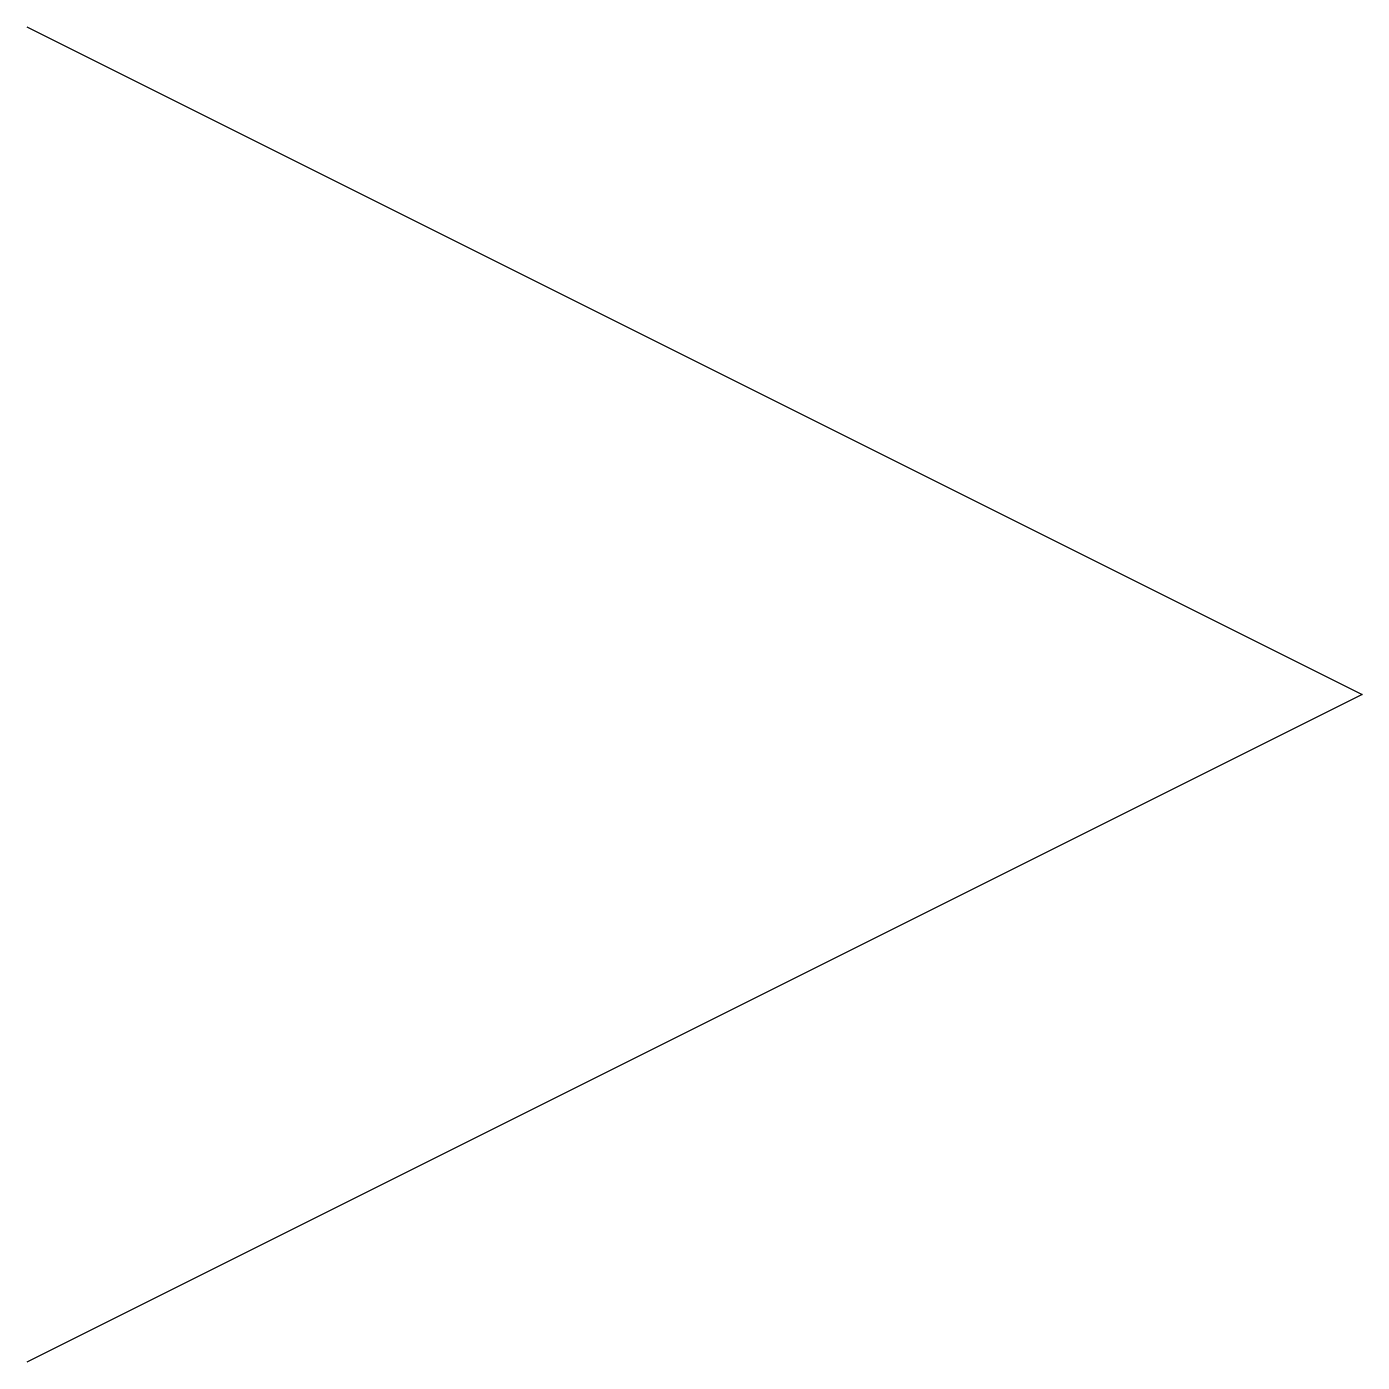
# Model space of a CAD drawing. Extents: x 0 to 0.1, y -0.05 to 0.05.
import ezdxf

# ---------------------------------------------------------------- set-up
doc = ezdxf.new("R2010")
doc.units = 0
doc.header["$LTSCALE"] = 0.01
doc.header["$MEASUREMENT"] = 0
doc.layers.get('0').update_dxf_attribs({"lineweight": 20})

msp = doc.modelspace()

# ---------------------------------------------------------------- linework, layer by layer
at = {"color": 0, "linetype": 'ByBlock', "lineweight": -2, "flags": 128}
msp.add_lwpolyline([(0, 0.05), (0.1, 0), (0, -0.05)], dxfattribs=at)

doc.saveas('drawing.dxf')
